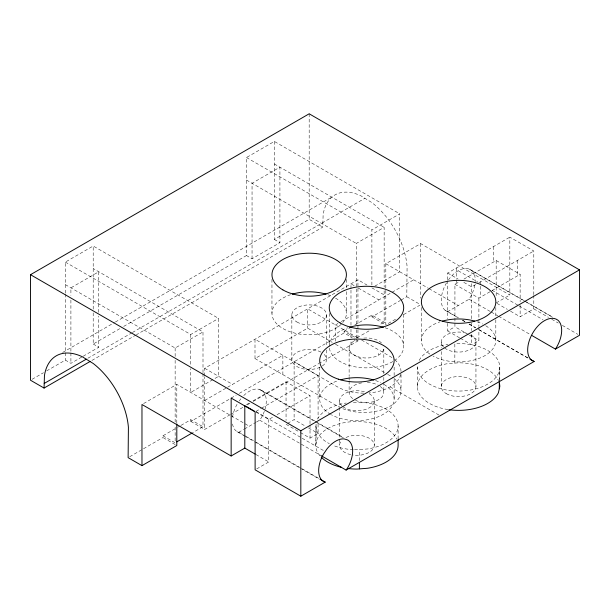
<?xml version="1.0" encoding="UTF-8"?>
<svg xmlns="http://www.w3.org/2000/svg" width="610" height="610" viewBox="0 0 610 610"><rect width="100%" height="100%" fill="white"/><g stroke="black" fill="none" stroke-linecap="round" stroke-linejoin="round"><path stroke-width="0.46" stroke-dasharray="3.05 2.29" d="M65.339 293.12L65.339 262.102L93.2 246.013L218.609 318.412L218.609 376.339L213.691 379.176M93.2 309.11L93.2 246.013M176.808 423.035L176.808 384.384L249.261 426.215M203 373.64L203 426.725L193.164 432.406M203 372.695L203 331.931L93.2 268.537M230.153 414.724L204.678 429.432L204.678 376.782M204.678 375.836L204.678 368.295L357.948 279.799L366.968 285.007M319.983 455.822A41.19 23.782 0 0 1 315.728 445.292L316.056 424.552L316.056 443.859M350.979 344.963L350.979 341.204M350.979 337.437L350.979 328.973M350.979 325.214L350.979 289.468M350.979 288.53L350.979 283.825L354.257 285.716M356.278 329.705L356.278 338.237L344.101 331.2L344.101 332.946L352.244 337.65M356.278 324.017L356.278 243.436L384.147 227.347L384.147 287.074M357.948 329.774L357.948 340.944L319.747 362.996M357.948 328.828L357.948 279.799M359.404 460.611L359.404 449.578M371.887 285L371.887 229.924L399.748 213.835L399.748 271.755L373.526 286.898M384.147 290.863L384.147 322.141L379.229 324.985M395.539 319.243L385.817 324.856L385.817 263.711L420.656 243.603L509.83 295.034L509.83 237.16L533.796 251L533.796 294.645M398.109 438.857L398.109 425.986M401.128 300.021L406.801 296.742L407.083 266.471A59.91 34.587 60 0 0 371.902 202.604L360.853 195.779A59.91 34.587 60 0 0 323.132 214.629L322.751 227.164L136.411 334.745M447.938 409.562A41.19 23.782 0 0 1 417.408 386.587L417.408 367.281M454.839 363.095L454.839 343.788C463.043 343.064 471.332 344.353 479.201 346.686A41.19 23.782 0 0 1 499.796 367.281L499.796 380.152M499.3 379.565L499.3 369.454M315.728 445.292L317.131 439.139A41.19 23.782 0 0 1 356.919 421.51A41.19 23.782 0 0 1 396.706 439.139M499.796 367.281L498.393 373.442A41.19 23.782 0 0 1 451.705 390.728A41.19 23.782 0 0 1 417.522 365.512M239.311 400.961L240.767 398.841M256.49 422.044L259.7 420.191L261.286 417.873A24.042 13.877 -60 0 0 261.286 390.11L257.763 389.027A24.042 13.877 -60 0 0 243.657 395.638M446.55 282.811A24.042 13.877 -60 0 0 445.125 310.292L447.748 311.618L469.052 299.22A24.042 13.877 -60 0 0 475.19 282.43M252.052 258.754L252.052 183.267L279.921 167.178L279.921 242.666L252.052 258.754L246.478 255.537L246.478 157.525L274.347 141.428L399.748 213.835M62.617 352.488L114.558 322.499M115.381 322.027L332.221 196.832M32.116 379.29L43.462 372.74M46.703 370.872L65.339 360.113L70.905 363.331L82.38 356.705M93.2 312.884L93.2 344.025L120.399 328.325M123.693 326.419L246.478 255.537M274.347 141.428L274.347 239.448L309.178 219.333L322.751 227.164M83.204 356.232L98.774 347.242L98.774 316.102M87.886 358.23L131.607 332.991M132.408 332.526L364.917 198.288M91.889 360.449L135.588 335.218M65.339 262.102L190.739 334.509L218.609 318.412M65.339 284.626L175.139 348.02L203 331.931M143.594 403.561L176.808 384.384M212.875 379.649L190.739 392.428L190.739 368.692M363.804 393.16A37.218 21.487 0 0 1 337.483 386.87L254.995 339.244L254.995 358.55L307.631 328.165L332.221 342.362M204.678 400.473L226.806 387.693M227.621 387.22L282.865 355.333L282.865 374.639M337.948 323.529L335.5 324.947L335.5 343.331M341.219 321.638L413.687 279.799M175.177 444.583L162.954 437.53L162.954 435.784L176.892 427.74M177.708 427.267L180.171 425.849M180.987 425.376L190.823 419.695L204.678 427.694M344.101 331.2L349.835 327.89M354.753 325.054L371.97 315.111L385.817 323.109M129.739 456.707L142.702 449.219M143.51 448.754L162.954 437.53M190.823 419.695L190.823 421.441L230.382 398.604M231.152 398.055L236.146 395.272M239.326 393.336L344.101 332.946M371.97 315.111L371.97 316.857L400.32 300.486M447.687 279.693L447.687 273.044L509.83 237.16M357.094 337.757L370.209 330.185M246.455 404.666L249.757 402.76M253.051 400.861L286.052 381.807L310.017 395.646L310.017 423.965M468.511 334.623L454.93 326.785L454.93 284.306L459.871 281.454M463.958 279.09L496.174 260.493L520.139 274.332L520.139 301.675M230.976 414.251L243.306 407.129M247.416 404.758L249.879 403.332M253.173 401.433L318.923 363.476M403.637 314.562L419.84 305.206M255.933 411.422L260.844 408.593M261.659 408.12L318.084 375.546L318.084 418.269M475.701 284.542L471.652 286.883L462.067 281.347M478.949 282.666L533.796 251M232.524 424.011A24.042 13.877 -60 0 0 237.244 431.75L238.83 432.238L243.642 429.463M244.45 428.998L255.681 422.509M255.987 412.078L268.774 419.459L273.722 416.599M277.024 414.693L310.017 395.646M454.93 284.306L478.896 298.145L491.195 291.046M492.011 290.573L520.139 274.332M287.661 423.355L294.111 419.627L305.297 426.085M447.687 323.369L447.687 330.963L454.93 326.785M496.174 302.918L509.83 295.034M256.726 468.892L268.774 461.938L268.774 419.459M300.433 432.589L310.017 438.125L318.084 433.466L318.084 422.074M460.466 338.344L471.652 344.802L478.896 340.616L478.896 327.402M510.555 311.222L520.139 316.758L533.796 308.873L533.796 295.591M524.082 300.631L471.423 270.23C466.436 266.539 459.94 269.162 455.517 272.479A24.042 13.877 -60 0 0 448.51 279.83M524.905 301.104L552.874 317.253M468.8 268.896L525.568 301.675M526.392 302.148L554.368 318.298M274.347 163.96L384.147 227.347M458.278 270.787L478.019 282.186M492.011 290.261L518.34 305.465M519.156 305.938L543.022 319.716M447.687 273.044L458.072 279.037M246.478 157.525L371.887 229.924M496.975 303.383L507.36 309.377M469.052 299.22L490.44 311.573M491.263 312.046L497.844 315.85M498.667 316.323L529.93 334.371M246.478 180.049L356.278 243.436M385.817 263.711L428.281 288.225M429.089 288.698L458.278 305.541M447.748 311.618L458.445 317.795M462.563 320.174L465.026 321.6M469.143 323.971L475.724 327.768M479.018 329.674L528.382 358.169M445.125 310.292L458.293 317.894M462.403 320.265L464.873 321.691M468.983 324.07L475.571 327.867M478.858 329.766L528.222 358.268M406.801 296.742L419.84 304.268M469.311 335.088L478.896 340.616M447.687 330.963L459.666 337.887M371.887 287.844L385.817 295.888M274.347 239.448L279.921 242.666M358.36 288.08L378.848 299.914M371.97 316.857L385.817 324.856M357.506 337.65L307.631 308.851L307.631 328.165M361.585 340.006L390.118 356.476A37.218 21.487 0 0 1 394.06 359.16M356.316 339.999L357.948 340.944M335.5 344.253L386.854 373.907M387.67 374.372L390.118 375.79A37.218 21.487 0 0 1 393.328 377.903M390.118 386.87L440.161 415.761M318.084 375.546L294.111 361.707L294.111 419.627M254.995 358.55L337.483 406.176A37.218 21.487 0 0 0 339.053 407.03M261.286 390.11L314.768 420.984M315.583 421.464L343.56 437.614M259.7 389.622L316.468 422.394M317.291 422.875L342.797 437.599M308.492 427.93L318.084 433.466M204.678 368.295L232.54 384.384M286.052 424.286L299.632 432.124M256.108 411.643L301.363 437.774M302.186 438.247L325.221 451.545M259.7 420.191L321.409 455.815M93.2 344.025L98.774 347.242M238.83 432.238L245.411 436.043M246.234 436.516L255.285 441.739M256.108 442.219L301.363 468.343M302.186 468.815L318.641 478.316M237.244 431.75L243.825 435.548M244.648 436.028L253.699 441.251M254.523 441.724L299.777 467.855M300.6 468.327L319.518 479.254M255.987 454.557L268.774 461.938M190.823 421.441L204.678 429.432M162.954 435.784L175.139 442.814L175.139 425.75M533.796 308.873L548.489 317.368M551.753 319.259L558.28 323.033M562.359 325.397L577.868 334.364M315.728 425.986L317.131 432.147L321.249 437.881A41.19 23.782 0 0 0 329.347 443.661M520.139 305.442L520.139 316.758M517.356 260.493L517.356 275.941M496.174 260.493L496.174 296.323M495.816 307.486L495.816 318.786M495.816 319.731L495.816 340.449M493.391 246.654L493.391 262.102M480.566 281.728L480.566 285.366M480.566 286.273L480.566 297.177M478.896 298.145L478.896 326.464M475.945 342.058L475.945 386.587M471.652 283.665L471.652 319.167M471.652 322.964L471.652 330.559M471.652 334.356L471.652 344.802M456.6 267.897L456.6 278.8M456.6 279.708L456.6 283.337M447.687 280.638L447.687 318.626M441.259 342.058L441.259 347.746M441.259 351.535L441.259 386.587M421.388 307.486L421.388 340.449M420.656 243.603L420.656 298.16M403.683 314.356L403.683 346.381M401.022 374.433L401.022 390.979M394.136 367.136L394.136 375.608M394.136 379.374L394.136 399.154M383.812 373.572L383.812 347.99A17.339 10.012 0 0 1 358.192 356.789A17.339 10.012 0 0 1 357.033 339.595M383.812 377.361L383.812 381.151M383.812 382.096L383.812 392.52M378.734 353.457L378.734 355.066M374.265 400.762L374.265 445.292M354.204 339.305L354.204 340.914M349.126 347.99L349.126 376.416M349.126 377.361L349.126 380.205M349.126 381.151L349.126 392.52M346.396 279.395L346.396 287.874M346.396 291.641L346.396 313.304M339.579 400.762L339.579 406.451M339.579 407.396L339.579 445.292M329.255 313.418L329.255 344.498M326.518 314.912L326.518 346.183M326.518 349.972L326.518 359.442M319.701 367.136L319.701 399.154M310.017 424.911L310.017 438.125M309.178 113.796L309.178 219.333M291.839 314.912L291.839 359.442M286.052 381.807L286.052 420.511M271.961 279.395L271.961 313.304M190.739 334.509L190.739 364.894M175.139 348.02L175.139 356.553M175.139 360.342L175.139 421.96M98.774 312.328L98.774 271.755L70.905 287.844L70.905 295.392M70.905 300.112L70.905 352.008M70.905 352.954L70.905 363.331M65.339 294.066L65.339 360.113M417.408 386.587A41.19 23.782 0 0 1 447.938 363.621L458.598 362.813A41.19 23.782 0 0 1 498.393 380.434M470.867 334.981A17.339 10.012 0 0 1 469.601 349.797A17.339 10.012 0 0 1 444.179 347.616M443.584 347.067A17.339 10.012 0 0 1 446.024 335.164A17.339 10.012 0 0 1 466.482 333.144M346.007 437.515A17.339 10.012 0 0 1 373.884 443.211A17.339 10.012 0 0 1 352.435 454.968M350.712 454.641A17.339 10.012 0 0 1 341.905 440.29M369.18 393.686A17.339 10.012 0 0 1 367.921 408.502A17.339 10.012 0 0 1 342.5 406.321M341.905 405.772A17.339 10.012 0 0 1 344.658 393.686A17.339 10.012 0 0 1 365.588 392.093M471.423 270.23A24.042 13.877 -60 0 1 475.251 281.553M419.177 360.388A41.19 23.782 0 0 1 447.938 344.315M353.342 402.295A41.19 23.782 0 0 1 397.491 421.861A41.19 23.782 0 0 1 367.578 448.96L356.919 449.768A41.19 23.782 0 0 1 354.235 449.722M353.342 449.677A41.19 23.782 0 0 1 332.717 445.231M317.497 419.093A41.19 23.782 0 0 1 346.259 403.019M324.2 354.44A17.339 10.012 0 0 1 321.44 366.526M320.097 367.228A17.339 10.012 0 0 1 296.094 366.015A17.339 10.012 0 0 1 297.352 352.123A17.339 10.012 0 0 1 321.44 352.366M400.701 374.479A37.218 21.487 0 0 1 369.103 392.939M394.754 359.74A37.218 21.487 0 0 1 401.022 371.673M232.524 417.187A24.042 13.877 -60 0 1 237.244 403.988M380.228 386.427A17.339 10.012 0 0 1 378.238 399.87A17.339 10.012 0 0 1 354.86 399.962M352.71 398.612A17.339 10.012 0 0 1 361.982 382.851M367.373 382.523A17.339 10.012 0 0 1 378.734 385.444M363.751 338.1A17.339 10.012 0 0 1 381.486 342.98M394.06 378.467A37.218 21.487 0 0 1 390.263 406.092A37.218 21.487 0 0 1 342.462 408.586M384.079 384.46A37.218 21.487 0 0 1 383.187 414.373A37.218 21.487 0 0 1 331.375 414.777M330.605 414.35A37.218 21.487 0 0 1 338.314 380.548M375.531 380.548A37.218 21.487 0 0 1 380.846 382.699M385.078 327.776A37.218 21.487 0 0 1 395.234 360.014M392.787 361.577A37.218 21.487 0 0 1 352.976 366.404A37.218 21.487 0 0 1 329.286 347.311M329.255 346.381A37.218 21.487 0 0 1 347.86 327.776M485.758 325.755A37.218 21.487 0 0 1 484.874 355.668A37.218 21.487 0 0 1 433.054 356.072M429.837 354.082A37.218 21.487 0 0 1 439.993 321.844M477.211 321.844A37.218 21.487 0 0 1 482.533 323.994M335.5 298.115A37.218 21.487 0 0 1 342.706 322.629M341.409 324.047A37.218 21.487 0 0 1 282.865 328.5A37.218 21.487 0 0 1 290.573 294.699M327.791 294.699A37.218 21.487 0 0 1 332.267 296.452M446.337 393.671A17.339 10.012 0 0 0 475.35 389.18A17.339 10.012 0 0 0 454.114 376.919A17.339 10.012 0 0 0 446.337 393.671M296.917 321.996A17.339 10.012 0 0 0 325.931 317.505A17.339 10.012 0 0 0 304.695 305.244A17.339 10.012 0 0 0 296.917 321.996"/><path stroke-width="0.91" d="M531.577 335.325L555.443 349.103L579.5 335.309L579.5 269.864L309.178 113.796L30.5 274.691L30.5 380.228L44.065 388.059L44.454 375.516A59.91 34.587 60 0 1 82.175 356.675L93.223 363.499A59.91 34.587 60 0 1 128.405 427.366L128.123 457.637L141.97 465.636L141.97 404.499L231.152 455.983L244.808 448.098L255.194 454.092M176.808 423.98L176.808 445.521L141.97 465.636M359.404 468.892L359.404 462.456M398.109 439.779L398.109 445.292A41.19 23.782 0 0 1 367.578 468.266L356.919 469.075A41.19 23.782 0 0 1 347.997 468.511M499.3 388.761L499.3 380.487M321.409 455.815L346.091 470.066L347.677 467.748A24.042 13.877 -60 0 0 347.677 439.985L344.154 438.903A24.042 13.877 -60 0 0 327.158 448.716L323.635 453.87A24.042 13.877 -60 0 0 323.635 481.625L325.221 482.121L300.821 496.204L255.117 469.822L255.117 411.895L231.152 398.055L231.152 455.983M44.21 383.446L86.262 359.176M44.065 388.059L90.242 361.402M176.778 441.869L192.348 432.879M30.5 274.691L300.821 430.759L579.5 269.864M346.091 470.066L534.139 361.501L530.029 359.122M534.139 361.501L531.516 360.167A24.042 13.877 -60 0 1 541.909 322.362C546.331 319.038 552.828 316.415 557.814 320.105A24.042 13.877 -60 0 1 555.443 349.103M245.601 406.085L254.393 411.155M320.281 479.269L325.221 482.121M300.821 430.759L300.821 496.204M244.808 405.62L244.808 448.098M448.8 409.691A41.19 23.782 0 0 0 498.393 392.749L499.796 386.587A41.19 23.782 0 0 0 499.537 383.934M341.615 467.374A41.19 23.782 0 0 1 321.249 457.187M340.891 379.763A37.218 21.487 0 0 1 373.823 380.015M349.56 327.242A37.218 21.487 0 0 1 383.377 327.242M442.57 321.058A37.218 21.487 0 0 1 474.633 321.058M292.274 294.165A37.218 21.487 0 0 1 326.083 294.165M338.314 379.145A37.218 21.487 0 0 0 394.136 360.54A37.218 21.487 0 0 0 338.314 341.935A37.218 21.487 0 0 0 338.314 379.145M439.993 320.441A37.218 21.487 0 0 0 495.816 301.836A37.218 21.487 0 0 0 439.993 283.231A37.218 21.487 0 0 0 439.993 320.441M340.151 322.957A37.218 21.487 0 0 0 402.417 313.327A37.218 21.487 0 0 0 356.835 287.013A37.218 21.487 0 0 0 340.151 322.957M282.865 289.88A37.218 21.487 0 0 0 345.13 280.249A37.218 21.487 0 0 0 299.548 253.935A37.218 21.487 0 0 0 282.865 289.88"/></g></svg>
